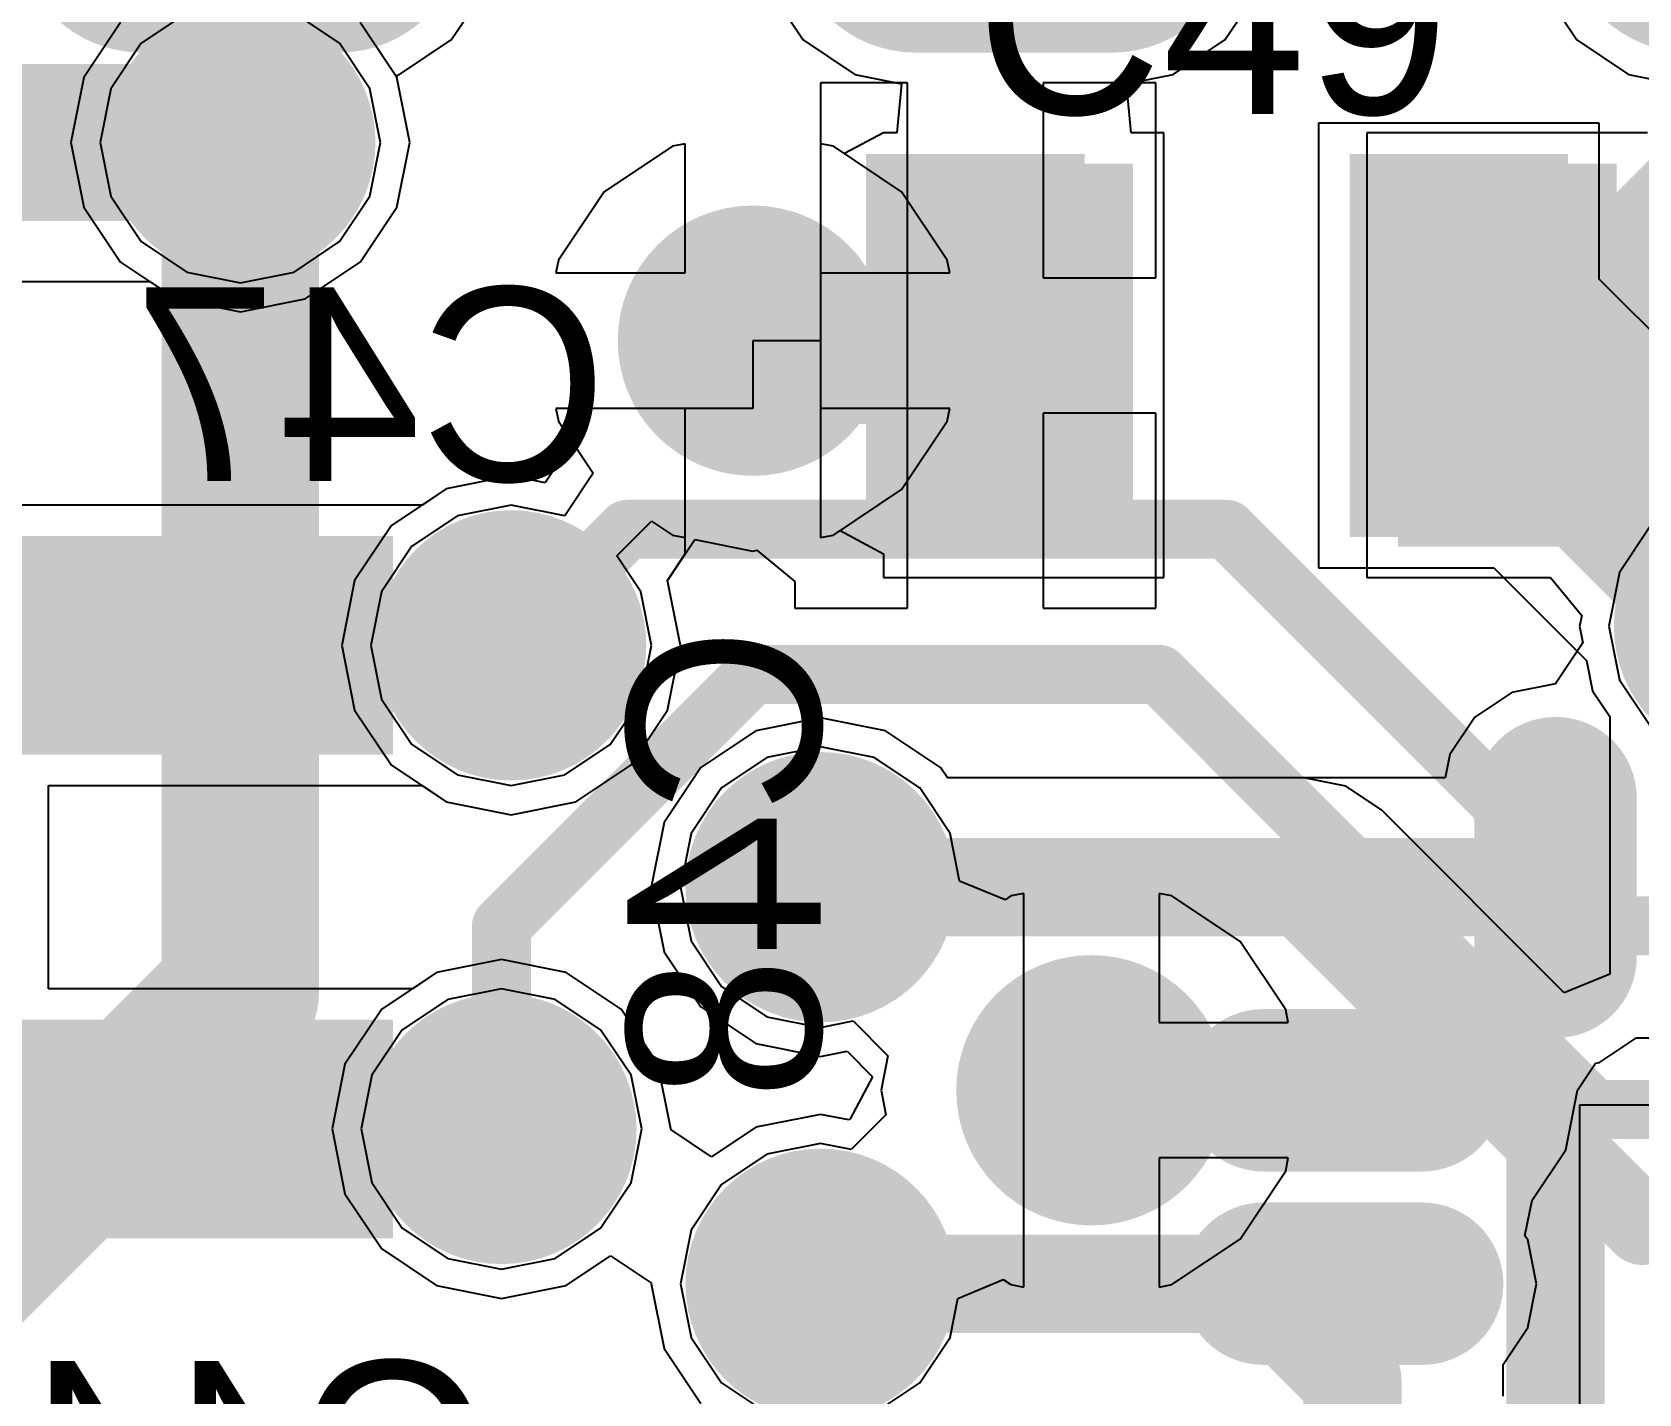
# Model space of a CAD drawing. Header units: millimetres. Extents: x 6 to 417, y 41 to 311.
# Drawn here: x 93.462 to 97.615, y 108.415 to 111.935 of the extents above; entities that cross this region are included whole.
import ezdxf

# ---------------------------------------------------------------- set-up
doc = ezdxf.new("R2010")
doc.units = ezdxf.units.MM
for name, color, linetype in [('BottomLayer', 5, 'Continuous'), ('BottomOverlay', 54, 'Continuous'), ('BottomPaste', 16, 'Continuous'), ('BottomSolder', 6, 'Continuous'), ('DrillDrawing', 1, 'Continuous'), ('KeepOutLayer', 6, 'Continuous'), ('MidLayer1', 16, 'Continuous'), ('MidLayer2', 76, 'Continuous'), ('MultiLayer', 9, 'Continuous'), ('TopLayer', 1, 'Continuous'), ('TopOverlay', 2, 'Continuous'), ('TopPaste', 8, 'Continuous'), ('TopSolder', 216, 'Continuous')]:
    doc.layers.add(name, color=color, linetype=linetype)

msp = doc.modelspace()

# ---------------------------------------------------------------- linework, layer by layer
at = {"layer": 'BottomLayer'}
for p, q in [((94.54528207999999, 111.91474696), (94.63457324, 112.04838144)), ((95.36545316, 112.04838144), (95.45474431999999, 111.91474696)), ((96.54527807999999, 111.91474696), (96.63456923999999, 112.04838144)), ((97.36546186, 112.04838144), (97.45475302, 111.91474696)), ((94.4116476, 111.8254558), (94.54528207999999, 111.91474696)), ((95.45474431999999, 111.91474696), (95.5883788, 111.8254558)), ((96.41164359999999, 111.8254558), (96.54527807999999, 111.91474696)), ((97.45475302, 111.91474696), (97.5883875, 111.8254558)), ((94.40448479999999, 111.81754116), (94.40741342, 111.82461252)), ((94.43781213999999, 111.65000022), (94.40448479999999, 111.81754116)), ((94.40741342, 111.82461252), (94.4116476, 111.8254558)), ((95.5883788, 111.8254558), (95.70937169999999, 111.80138676)), ((96.2906507, 111.80138676), (96.41164359999999, 111.8254558)), ((97.5883875, 111.8254558), (97.7460199, 111.7940995)), ((95.70937169999999, 111.80138676), (95.69692316, 111.6749989)), ((96.30309924, 111.6749989), (96.2906507, 111.80138676)), ((94.40448479999999, 111.48245674), (94.43781213999999, 111.65000022)), ((95.66250108, 111.67500144), (95.56147766, 111.62100358)), ((95.66250615999999, 111.6749989), (95.66250108, 111.67500398)), ((95.66250108, 111.67500398), (95.66250108, 111.67500144)), ((95.69692316, 111.6749989), (95.66250615999999, 111.6749989)), ((96.38749836, 111.6749989), (96.30309924, 111.6749989)), ((96.38749836, 110.52499866), (96.38749836, 111.6749989)), ((97.6374984, 111.6749989), (96.91250111999999, 111.6749989)), ((96.91250111999999, 111.6749989), (96.91250111999999, 110.52499866)), ((95.11687859999999, 111.63994944), (94.94044258, 111.52205534)), ((95.15000273999999, 111.6465382), (95.11687859999999, 111.63994944)), ((95.15000273999999, 111.31249518), (95.15000273999999, 111.6465382)), ((95.53312364, 111.63994944), (95.4999995, 111.6465382)), ((95.4999995, 111.6465382), (95.4999995, 111.1374968)), ((95.56147766, 111.62100358), (95.53312364, 111.63994944)), ((94.30958023999999, 111.34041994), (94.40448479999999, 111.48245674)), ((94.94044258, 111.52205534), (94.82254848, 111.34561932)), ((94.16754343999999, 111.24551538), (94.30958023999999, 111.34041994)), ((94.82254848, 111.34561932), (94.81595972, 111.31249518)), ((90.8750024, 111.29008476), (93.76575353999999, 111.29008476)), ((93.76575353999999, 111.29008476), (93.83245647999999, 111.24551538)), ((94.81595972, 111.31249518), (95.15000273999999, 111.31249518)), ((93.83245647999999, 111.24551538), (93.99999996, 111.21218804)), ((93.99999996, 111.21218804), (94.16754343999999, 111.24551538)), ((95.4999995, 111.1374968), (95.4999995, 110.6284554)), ((95.15000273999999, 110.96249842), (94.81595972, 110.96249842)), ((94.81595972, 110.96249842), (94.82254848, 110.92937428)), ((95.15000273999999, 110.58643872), (95.15000273999999, 110.96249842)), ((94.82254848, 110.92937428), (94.85823294, 110.87597078)), ((94.85823294, 110.87597078), (94.78767427999999, 110.77037282)), ((94.69999856, 110.78781246), (94.53245507999999, 110.75448512)), ((94.78767427999999, 110.77037282), (94.69999856, 110.78781246)), ((94.53245507999999, 110.75448512), (94.46961802, 110.71249892)), ((94.46961802, 110.71249892), (93.38473322, 110.71249892)), ((95.4999995, 110.6284554), (95.53312364, 110.63504416)), ((95.53312364, 110.63504416), (95.5504947, 110.64665196)), ((95.5504947, 110.64665196), (95.66250108, 110.58678416)), ((95.10422686, 110.51792984), (95.15000273999999, 110.58643872)), ((95.66250108, 110.58678416), (95.66250108, 110.52499866)), ((95.10448339999999, 110.51754376), (95.10422686, 110.51792984)), ((95.13781073999999, 110.35000028), (95.10448339999999, 110.51754376)), ((95.66250108, 110.52499866), (96.38749836, 110.52499866)), ((96.91250111999999, 110.52499866), (97.38695534, 110.52499866)), ((97.38695534, 110.52499866), (97.46752414, 110.42682512)), ((97.46752414, 110.42682512), (97.4621876, 110.3999951)), ((97.4621876, 110.3999951), (97.47087185999999, 110.35634012)), ((95.10448339999999, 110.1824568), (95.13781073999999, 110.35000028)), ((97.47087185999999, 110.35634012), (97.39999823999999, 110.2506812)), ((97.39999569999999, 110.25067866), (97.28684885999999, 110.22817172)), ((97.39999823999999, 110.2506812), (97.39999569999999, 110.25067866)), ((97.39999823999999, 110.2506812), (97.39999823999999, 110.2506812)), ((97.39999823999999, 110.2506812), (97.39999823999999, 110.2506812)), ((97.39999823999999, 110.2506812), (97.39999823999999, 110.2506812)), ((97.39999823999999, 110.2506812), (97.39999823999999, 110.2506812)), ((97.28684885999999, 110.22817172), (97.19092321999999, 110.16407482)), ((95.00957883999999, 110.04042), (95.10448339999999, 110.1824568)), ((95.4999995, 110.16281244), (95.33245602, 110.1294851)), ((95.66754298, 110.1294851), (95.4999995, 110.16281244)), ((97.19092321999999, 110.16407482), (97.12682631999999, 110.06814918)), ((95.33245602, 110.1294851), (95.19041922, 110.03458054)), ((95.80957977999999, 110.03458054), (95.66754298, 110.1294851)), ((94.86754203999999, 109.94551544), (95.00957883999999, 110.04042)), ((95.19041922, 110.03458054), (95.09551465999999, 109.89254374)), ((95.82772299999999, 110.00742794), (95.80957977999999, 110.03458054)), ((97.12682631999999, 110.06814918), (97.11474862, 110.00742794)), ((93.50399892, 109.46249888), (93.50399892, 109.98750164)), ((93.50399892, 109.98750164), (94.46961802, 109.98750164)), ((94.46961802, 109.98750164), (94.53245507999999, 109.94551544)), ((97.11474862, 110.00742794), (95.82772299999999, 110.00742794)), ((94.53245507999999, 109.94551544), (94.69999856, 109.9121881)), ((94.69999856, 109.9121881), (94.86754203999999, 109.94551544)), ((95.09551465999999, 109.89254374), (95.06218731999999, 109.72500026)), ((95.06218731999999, 109.72500026), (95.09551465999999, 109.55745678)), ((94.67499733999999, 109.53781242), (94.50745386, 109.50448508)), ((94.84254082, 109.50448508), (94.67499733999999, 109.53781242)), ((95.09551465999999, 109.55745678), (95.19041922, 109.41541998)), ((94.50745386, 109.50448508), (94.44461679999999, 109.46249888)), ((94.98457762, 109.40958052), (94.84254082, 109.50448508)), ((94.44461679999999, 109.46249888), (93.50399892, 109.46249888)), ((95.07948218, 109.26754372), (94.98457762, 109.40958052)), ((95.19041922, 109.41541998), (95.33245602, 109.32051542)), ((97.51315269999999, 109.27182108), (97.6090758, 109.33591798)), ((97.6090758, 109.33591798), (97.69092476, 109.33591798)), ((95.33245602, 109.32051542), (95.4999995, 109.28718808)), ((95.4999995, 109.28718808), (95.5685414, 109.3008228)), ((95.5685414, 109.3008228), (95.6343655, 109.2349987)), ((95.11280952, 109.10000024), (95.07948218, 109.26754372)), ((97.45672151999999, 109.1999975), (97.50341942, 109.2698856)), ((97.50341942, 109.2698856), (97.51315269999999, 109.27182108)), ((95.6343655, 109.2349987), (95.5760344, 109.1258676)), ((97.42614246, 109.04626654), (97.45672151999999, 109.19999242)), ((97.45672406, 109.19999496), (97.45672151999999, 109.1999975)), ((97.45672151999999, 109.19999242), (97.45672406, 109.19999496)), ((97.46249748, 106.76249666), (97.46249748, 109.16249694)), ((97.46249748, 109.16249694), (99.18749783999999, 109.16249694)), ((95.5000122, 109.13781068), (95.33246872, 109.10448334)), ((95.57320483999999, 109.1232514), (95.5000122, 109.13781068)), ((95.5760344, 109.1258676), (95.57320483999999, 109.1232514)), ((95.11254027999999, 109.09864896), (95.11280952, 109.10000024)), ((95.21813823999999, 109.0280903), (95.11254027999999, 109.09864896)), ((95.33246872, 109.10448334), (95.21813823999999, 109.0280903)), ((97.33906363999999, 108.91594168), (97.42614246, 109.04626654)), ((97.32080866, 108.82417656), (97.3390611, 108.91593914)), ((97.3390611, 108.91593914), (97.33906617999999, 108.91594168)), ((97.33906617999999, 108.91594168), (97.33906363999999, 108.91594168)), ((97.3281772, 108.81315042), (97.32080866, 108.82417656)), ((97.35068414, 108.6999985), (97.3281772, 108.81315042)), ((97.3281772, 108.58684658), (97.35068414, 108.6999985)), ((97.26408029999999, 108.49092348), (97.3281772, 108.58684658)), ((97.26408029999999, 108.40907452), (97.26408029999999, 108.49092348))]:
    msp.add_line(p, q, dxfattribs=at)
for points, const_width in [([(93.99999996, 111.65000022), (93.99999996, 113.0949986)], 0.4064), ([(90.8750024, 111.65000022), (93.99999996, 111.65000022)], 0.40600122), ([(97.27499976, 111.09998608), (98.39999877999999, 111.09998608)], 0.1524), ([(94.69999856, 110.37499642), (94.7000011, 110.37499896)], 0.1524), ([(93.90000015999999, 110.35000028), (94.69999856, 110.35000028)], 0.1524), ([(97.40000078, 109.54499554), (97.40000078, 109.95499726)], 0.27999944), ([(95.4999995, 109.72500026), (97.40000078, 109.72500026)], 0.254), ([(96.64500102, 109.1999975), (97.05500273999999, 109.1999975)], 0.27999944), ([(96.20000318, 109.1999975), (97.2750023, 109.1999975)], 0.2032), ([(97.2750023, 109.1999975), (97.62499906, 108.85000074)], 0.2032), ([(94.67499733999999, 109.12499638), (94.67499988, 109.12499892)], 0.1524), ([(91.27499906, 109.10000024), (94.67499733999999, 109.10000024)], 0.1524), ([(95.5000122, 108.6999985), (96.85000188, 108.6999985)], 0.254), ([(96.64500102, 108.6999985), (97.05500273999999, 108.6999985)], 0.27999944)]:
    msp.add_lwpolyline(points, dxfattribs=dict(at, const_width=const_width))
for points, const_width in [([(93.86029995999999, 111.65000022, 1), (94.13969996, 111.65000022, 1)], 0.2794), ([(93.89839995999999, 111.65000022, 1), (94.10159996, 111.65000022, 1)], 0.2032), ([(93.89849901999999, 111.65000022, 1), (94.10150089999999, 111.65000022, 1)], 0.20299934), ([(95.18530111999999, 111.1374968, 1), (95.46470112, 111.1374968, 1)], 0.2794), ([(97.23689976, 111.09998608, 1), (97.31309976, 111.09998608, 1)], 0.07619999999999999), ([(94.56029855999999, 110.35000028, 1), (94.83969855999999, 110.35000028, 1)], 0.2794), ([(94.66189856, 110.37499642, 1), (94.73809856, 110.37499642, 1)], 0.07619999999999999), ([(94.6619011, 110.37499896, 1), (94.7381011, 110.37499896, 1)], 0.07619999999999999), ([(93.86190015999999, 110.35000028, 1), (93.93810015999999, 110.35000028, 1)], 0.07619999999999999), ([(94.66189856, 110.35000028, 1), (94.73809856, 110.35000028, 1)], 0.07619999999999999), ([(97.33000091999999, 109.95499726, 1), (97.47000064, 109.95499726, 1)], 0.13999972), ([(95.3602995, 109.72500026, 1), (95.63969949999999, 109.72500026, 1)], 0.2794), ([(95.4364995, 109.72500026, 1), (95.56349949999999, 109.72500026, 1)], 0.127), ([(97.33650078, 109.72500026, 1), (97.46350077999999, 109.72500026, 1)], 0.127), ([(97.33000091999999, 109.54499554, 1), (97.47000064, 109.54499554, 1)], 0.13999972), ([(96.06030317999999, 109.1999975, 1), (96.33970318, 109.1999975, 1)], 0.2794), ([(94.53529734, 109.10000024, 1), (94.81469734, 109.10000024, 1)], 0.2794), ([(96.57500116, 109.1999975, 1), (96.71500087999999, 109.1999975, 1)], 0.13999972), ([(96.98500288, 109.1999975, 1), (97.12500259999999, 109.1999975, 1)], 0.13999972), ([(96.14920318, 109.1999975, 1), (96.25080317999999, 109.1999975, 1)], 0.1016), ([(97.22420229999999, 109.1999975, 1), (97.32580229999999, 109.1999975, 1)], 0.1016), ([(97.22420229999999, 109.1999975, 1), (97.32580229999999, 109.1999975, 1)], 0.1016), ([(94.63689733999999, 109.12499638, 1), (94.71309733999999, 109.12499638, 1)], 0.07619999999999999), ([(94.63689988, 109.12499892, 1), (94.71309988, 109.12499892, 1)], 0.07619999999999999), ([(94.63689733999999, 109.10000024, 1), (94.71309733999999, 109.10000024, 1)], 0.07619999999999999), ([(95.3603122, 108.6999985, 1), (95.63971219999999, 108.6999985, 1)], 0.2794), ([(97.57419906, 108.85000074, 1), (97.67579905999999, 108.85000074, 1)], 0.1016), ([(95.4365122, 108.6999985, 1), (95.56351219999999, 108.6999985, 1)], 0.127), ([(96.57500116, 108.6999985, 1), (96.71500087999999, 108.6999985, 1)], 0.13999972), ([(96.78650187999999, 108.6999985, 1), (96.91350188, 108.6999985, 1)], 0.127), ([(96.98500288, 108.6999985, 1), (97.12500259999999, 108.6999985, 1)], 0.13999972)]:
    msp.add_lwpolyline(points, format="xyb", close=True, dxfattribs=dict(at, const_width=const_width))
for points in [[(95.81250078, 110.67499836), (96.23749866, 110.67499836), (95.81250078, 111.5249992), (96.23749866, 111.5249992)], [(97.06250082, 110.67499836), (97.48749869999999, 110.67499836), (97.06250082, 111.5249992), (97.48749869999999, 111.5249992)], [(94.32500058, 110.13750134), (94.32500058, 110.56249922), (93.47499974, 110.13750134), (93.47499974, 110.56249922)], [(94.32500058, 108.8875013), (94.32500058, 109.31249918), (93.47499974, 108.8875013), (93.47499974, 109.31249918)]]:
    msp.add_solid(points, dxfattribs=at)
at = {"layer": 'BottomPaste', "const_width": 0.17999964}
for points in [[(97.40000078, 109.54499554), (97.40000078, 109.95499726)], [(96.64500102, 109.1999975), (97.05500273999999, 109.1999975)], [(96.64500102, 108.6999985), (97.05500273999999, 108.6999985)]]:
    msp.add_lwpolyline(points, dxfattribs=at)
at = {"layer": 'BottomPaste', "const_width": 0.08999982}
for points in [[(97.35500214, 109.95499726, 1), (97.44499941999999, 109.95499726, 1)], [(97.35500214, 109.54499554, 1), (97.44499941999999, 109.54499554, 1)], [(96.60000237999999, 109.1999975, 1), (96.68999966, 109.1999975, 1)], [(97.01000409999999, 109.1999975, 1), (97.10000138, 109.1999975, 1)], [(96.60000237999999, 108.6999985, 1), (96.68999966, 108.6999985, 1)], [(97.01000409999999, 108.6999985, 1), (97.10000138, 108.6999985, 1)]]:
    msp.add_lwpolyline(points, format="xyb", close=True, dxfattribs=at)
at = {"layer": 'BottomPaste'}
for points in [[(95.86250068, 110.72499826), (96.18749876, 110.72499826), (95.86250068, 111.4749993), (96.18749876, 111.4749993)], [(97.11250072, 110.72499826), (97.4374988, 110.72499826), (97.11250072, 111.4749993), (97.4374988, 111.4749993)], [(94.27500067999999, 110.18750124), (94.27500067999999, 110.51249932), (93.52499963999999, 110.18750124), (93.52499963999999, 110.51249932)], [(94.27500067999999, 108.9375012), (94.27500067999999, 109.26249928), (93.52499963999999, 108.9375012), (93.52499963999999, 109.26249928)]]:
    msp.add_solid(points, dxfattribs=at)
at = {"layer": 'BottomSolder'}
for points, const_width in [([(93.58401654, 112.20601384, 1), (93.90801386, 112.20601384, 1)], 0.32399986), ([(94.09201653999999, 112.20601384, 1), (94.41601385999999, 112.20601384, 1)], 0.32399986), ([(95.58401253999999, 112.20601384, 1), (95.90800985999999, 112.20601384, 1)], 0.32399986), ([(96.09201254, 112.20601384, 1), (96.41600985999999, 112.20601384, 1)], 0.32399986), ([(97.58402124, 112.20601384, 1), (97.90801855999999, 112.20601384, 1)], 0.32399986), ([(93.82530129999999, 111.65000022, 1), (94.17469862, 111.65000022, 1)], 0.34939986), ([(95.15030245999999, 111.1374968, 1), (95.49969978, 111.1374968, 1)], 0.34939986), ([(97.72530112, 110.3999951, 1), (98.07469843999999, 110.3999951, 1)], 0.34939986), ([(94.5252999, 110.35000028, 1), (94.87469722, 110.35000028, 1)], 0.34939986), ([(97.29500225999999, 109.95499726, 1), (97.5049993, 109.95499726, 1)], 0.20999958), ([(95.32530084, 109.72500026, 1), (95.67469815999999, 109.72500026, 1)], 0.34939986), ([(97.29500225999999, 109.54499554, 1), (97.5049993, 109.54499554, 1)], 0.20999958), ([(96.02530451999999, 109.1999975, 1), (96.37470184, 109.1999975, 1)], 0.34939986), ([(94.50029868, 109.10000024, 1), (94.849696, 109.10000024, 1)], 0.34939986), ([(96.5400025, 109.1999975, 1), (96.74999953999999, 109.1999975, 1)], 0.20999958), ([(96.95000422, 109.1999975, 1), (97.16000126, 109.1999975, 1)], 0.20999958), ([(95.32531354, 108.6999985, 1), (95.67471085999999, 108.6999985, 1)], 0.34939986), ([(96.5400025, 108.6999985, 1), (96.74999953999999, 108.6999985, 1)], 0.20999958), ([(96.95000422, 108.6999985, 1), (97.16000126, 108.6999985, 1)], 0.20999958)]:
    msp.add_lwpolyline(points, format="xyb", close=True, dxfattribs=dict(at, const_width=const_width))
at = {"layer": 'BottomSolder', "const_width": 0.41999916}
for points in [[(97.40000078, 109.54499554), (97.40000078, 109.95499726)], [(96.64500102, 109.1999975), (97.05500273999999, 109.1999975)], [(96.64500102, 108.6999985), (97.05500273999999, 108.6999985)]]:
    msp.add_lwpolyline(points, dxfattribs=at)
at = {"layer": 'BottomSolder'}
for points in [[(93.74601519999999, 114.3080137), (93.74601519999999, 111.88201398), (94.2540152, 114.3080137), (94.2540152, 111.88201398)], [(95.7460112, 114.3080137), (95.7460112, 111.88201398), (96.2540112, 114.3080137), (96.2540112, 111.88201398)], [(95.74250092, 110.6049985), (96.30749852, 110.6049985), (95.74250092, 111.59499906), (96.30749852, 111.59499906)], [(96.99250096, 110.6049985), (97.55749856, 110.6049985), (96.99250096, 111.59499906), (97.55749856, 111.59499906)], [(94.39500043999999, 110.06750148), (94.39500043999999, 110.63249908), (93.40499987999999, 110.06750148), (93.40499987999999, 110.63249908)], [(94.39500043999999, 108.81750144), (94.39500043999999, 109.38249904), (93.40499987999999, 108.81750144), (93.40499987999999, 109.38249904)]]:
    msp.add_solid(points, dxfattribs=at)
at = {"layer": 'DrillDrawing', "const_width": 0.0999998}
for points in [[(119.98573666, 98.99999758, -39.99635117031188), (119.98573666, 101.00000374)], [(119.98186824, 99.00000012, -39.98872022724051), (119.98186824, 101.0000012)]]:
    msp.add_lwpolyline(points, format="xyb", dxfattribs=at)
at = {"layer": 'DrillDrawing', "const_width": 0.1524}
for points in [[(93.92379996, 111.65000022, 1), (94.07619996, 111.65000022, 1)], [(95.24880112, 111.1374968, 1), (95.40120112, 111.1374968, 1)], [(94.62379856, 110.35000028, 1), (94.77619856, 110.35000028, 1)], [(95.4237995, 109.72500026, 1), (95.5761995, 109.72500026, 1)], [(96.12380318, 109.1999975, 1), (96.27620318, 109.1999975, 1)], [(94.59879733999999, 109.10000024, 1), (94.75119733999999, 109.10000024, 1)], [(95.4238122, 108.6999985, 1), (95.5762122, 108.6999985, 1)]]:
    msp.add_lwpolyline(points, format="xyb", close=True, dxfattribs=at)
at = {"layer": 'KeepOutLayer', "const_width": 0.0999998}
msp.add_lwpolyline([(119.98573666, 98.99999758, -39.99635117031188), (119.98573666, 101.00000374)], format="xyb", dxfattribs=at)
at = {"layer": 'MidLayer1'}
for p, q in [((93.86125245999999, 111.9849678), (93.74362506, 111.90637512)), ((94.25637486, 111.90637512), (94.13874745999999, 111.9849678)), ((93.74362506, 111.90637512), (93.66503238, 111.78874772)), ((94.33496754, 111.78874772), (94.25637486, 111.90637512)), ((93.66503238, 111.78874772), (93.63743274, 111.65000022)), ((94.36256718, 111.65000022), (94.33496754, 111.78874772)), ((93.63743274, 111.65000022), (93.66503238, 111.51125272)), ((94.33496754, 111.51125272), (94.36256718, 111.65000022)), ((95.11687859999999, 111.63994944), (94.94044258, 111.52205534)), ((95.15000273999999, 111.6465382), (95.11687859999999, 111.63994944)), ((95.15000273999999, 111.31249518), (95.15000273999999, 111.6465382)), ((95.53312364, 111.63994944), (95.4999995, 111.6465382)), ((95.4999995, 111.6465382), (95.4999995, 111.31249518)), ((95.70955966, 111.52205534), (95.53312364, 111.63994944)), ((93.66503238, 111.51125272), (93.74362506, 111.39362532)), ((94.25637486, 111.39362532), (94.33496754, 111.51125272)), ((94.94044258, 111.52205534), (94.82254848, 111.34561932)), ((95.82745376, 111.34561932), (95.70955966, 111.52205534)), ((93.74362506, 111.39362532), (93.86125245999999, 111.31503264)), ((94.13874745999999, 111.31503264), (94.25637486, 111.39362532)), ((94.82254848, 111.34561932), (94.81595972, 111.31249518)), ((95.83404252, 111.31249518), (95.82745376, 111.34561932)), ((93.86125245999999, 111.31503264), (93.99999996, 111.287433)), ((93.99999996, 111.287433), (94.13874745999999, 111.31503264)), ((94.81595972, 111.31249518), (95.15000273999999, 111.31249518)), ((95.4999995, 111.31249518), (95.83404252, 111.31249518)), ((95.15000273999999, 110.96249842), (94.81595972, 110.96249842)), ((94.81595972, 110.96249842), (94.82254848, 110.92937428)), ((95.15000273999999, 110.6284554), (95.15000273999999, 110.96249842)), ((95.83404252, 110.96249842), (95.4999995, 110.96249842)), ((95.4999995, 110.96249842), (95.4999995, 110.6284554)), ((95.82745376, 110.92937428), (95.83404252, 110.96249842)), ((94.82254848, 110.92937428), (94.91229938, 110.79505654)), ((95.70955966, 110.75293826), (95.82745376, 110.92937428)), ((94.91229938, 110.79505654), (94.83874352, 110.68496786)), ((95.53312364, 110.63504416), (95.70955966, 110.75293826)), ((94.69999856, 110.7125675), (94.56125105999999, 110.68496786)), ((94.83874352, 110.68496786), (94.69999856, 110.7125675)), ((94.56125105999999, 110.68496786), (94.44362366, 110.60637518)), ((94.97314, 110.58128252), (95.06294424, 110.67108168)), ((95.06294424, 110.67108168), (95.11687859999999, 110.63504416)), ((97.64362487999999, 110.65637), (97.56503219999999, 110.5387426)), ((95.11687859999999, 110.63504416), (95.15000273999999, 110.6284554)), ((95.4999995, 110.6284554), (95.53312364, 110.63504416)), ((94.44362366, 110.60637518), (94.36503098, 110.48874778)), ((95.03496614, 110.48874778), (94.97314, 110.58128252)), ((97.56503219999999, 110.5387426), (97.53743256, 110.3999951)), ((94.36503098, 110.48874778), (94.33743134, 110.35000028)), ((95.06256578, 110.35000028), (95.03496614, 110.48874778)), ((97.53743256, 110.3999951), (97.56503219999999, 110.2612476)), ((94.33743134, 110.35000028), (94.36503098, 110.21125278)), ((95.03496614, 110.21125278), (95.06256578, 110.35000028)), ((97.56503219999999, 110.2612476), (97.64362487999999, 110.1436202)), ((94.36503098, 110.21125278), (94.44362366, 110.09362538)), ((94.95637346, 110.09362538), (95.03496614, 110.21125278)), ((94.44362366, 110.09362538), (94.56125105999999, 110.0150327)), ((94.83874605999999, 110.0150327), (94.95637346, 110.09362538)), ((95.4999995, 110.08756748), (95.361252, 110.05996784)), ((95.638747, 110.05996784), (95.4999995, 110.08756748)), ((95.361252, 110.05996784), (95.24362459999999, 109.98137516)), ((95.7563744, 109.98137516), (95.638747, 110.05996784)), ((94.56125105999999, 110.0150327), (94.69999856, 109.98743306)), ((94.69999856, 109.98743306), (94.83874605999999, 110.0150327)), ((95.24362459999999, 109.98137516), (95.16503191999999, 109.86374776)), ((95.83496708, 109.86374776), (95.7563744, 109.98137516)), ((95.16503191999999, 109.86374776), (95.13743228, 109.72500026)), ((95.85939934, 109.7409286), (95.83496708, 109.86374776)), ((95.97673209999999, 109.69232824), (95.85939934, 109.7409286)), ((95.13743228, 109.72500026), (95.16503191999999, 109.58625276)), ((95.99188065999999, 109.70245014), (95.97673209999999, 109.69232824)), ((96.02500479999999, 109.7090389), (95.99188065999999, 109.70245014)), ((96.02500479999999, 109.1999975), (96.02500479999999, 109.7090389)), ((96.4081257, 109.70245014), (96.37500156, 109.7090389)), ((96.37500156, 109.7090389), (96.37500156, 109.37499588)), ((96.58456172, 109.58455604), (96.4081257, 109.70245014)), ((95.16503191999999, 109.58625276), (95.24362459999999, 109.46862536)), ((96.70245582, 109.40812002), (96.58456172, 109.58455604)), ((94.67499733999999, 109.46256746), (94.53624984, 109.43496782)), ((94.81374484, 109.43496782), (94.67499733999999, 109.46256746)), ((95.24362459999999, 109.46862536), (95.361252, 109.39003268)), ((94.53624984, 109.43496782), (94.41862244, 109.35637514)), ((94.93137224, 109.35637514), (94.81374484, 109.43496782)), ((96.70904458, 109.37499588), (96.70245582, 109.40812002)), ((95.361252, 109.39003268), (95.4999995, 109.36243304)), ((95.4999995, 109.36243304), (95.5841243, 109.37916656)), ((95.5841243, 109.37916656), (95.67392853999999, 109.28936486)), ((96.37500156, 109.37499588), (96.70904458, 109.37499588)), ((94.41862244, 109.35637514), (94.34002976, 109.23874774)), ((95.00996492, 109.23874774), (94.93137224, 109.35637514)), ((95.67392853999999, 109.28936486), (95.65615362, 109.1999975)), ((94.34002976, 109.23874774), (94.31243011999999, 109.10000024)), ((95.03756455999999, 109.10000024), (95.00996492, 109.23874774)), ((95.65615362, 109.1999975), (95.66874947999999, 109.13666768)), ((96.02500479999999, 108.6909561), (96.02500479999999, 109.1999975)), ((95.66874947999999, 109.13666768), (95.57894524, 109.04686344)), ((94.31243011999999, 109.10000024), (94.34002976, 108.96125274)), ((95.00996492, 108.96125274), (95.03756455999999, 109.10000024)), ((95.36126469999999, 109.03496608), (95.24363729999999, 108.9563734)), ((95.5000122, 109.06256572), (95.36126469999999, 109.03496608)), ((95.57894524, 109.04686344), (95.5000122, 109.06256572)), ((96.70904458, 109.02499912), (96.37500156, 109.02499912)), ((96.37500156, 109.02499912), (96.37500156, 108.6909561)), ((96.58456172, 108.81543896), (96.70245582, 108.99187498)), ((96.70245582, 108.99187498), (96.70904458, 109.02499912)), ((94.34002976, 108.96125274), (94.41862244, 108.84362534)), ((94.93137224, 108.84362534), (95.00996492, 108.96125274)), ((95.24363729999999, 108.9563734), (95.16504461999999, 108.838746)), ((94.41862244, 108.84362534), (94.53624984, 108.76503266)), ((94.81374484, 108.76503266), (94.93137224, 108.84362534)), ((95.16504461999999, 108.838746), (95.13744498, 108.6999985)), ((96.4081257, 108.69754486), (96.58456172, 108.81543896)), ((94.53624984, 108.76503266), (94.67499733999999, 108.73743302)), ((94.67499733999999, 108.73743302), (94.81374484, 108.76503266)), ((95.13744498, 108.6999985), (95.16504461999999, 108.561251)), ((95.85502038, 108.66199248), (95.97235314, 108.71059284)), ((95.97235314, 108.71059284), (95.99188065999999, 108.69754486)), ((95.83497978, 108.561251), (95.85502038, 108.66199248)), ((95.99188065999999, 108.69754486), (96.02500479999999, 108.6909561)), ((96.37500156, 108.6909561), (96.4081257, 108.69754486)), ((95.16504461999999, 108.561251), (95.24363729999999, 108.4436236)), ((95.7563871, 108.4436236), (95.83497978, 108.561251)), ((95.24363729999999, 108.4436236), (95.32613142, 108.3885056)), ((95.67387774, 108.38849544), (95.7563871, 108.4436236))]:
    msp.add_line(p, q, dxfattribs=at)
at = {"layer": 'MidLayer1', "const_width": 0.2794}
for points in [[(93.86029995999999, 111.65000022, 1), (94.13969996, 111.65000022, 1)], [(95.18530111999999, 111.1374968, 1), (95.46470112, 111.1374968, 1)], [(94.56029855999999, 110.35000028, 1), (94.83969855999999, 110.35000028, 1)], [(95.3602995, 109.72500026, 1), (95.63969949999999, 109.72500026, 1)], [(96.06030317999999, 109.1999975, 1), (96.33970318, 109.1999975, 1)], [(94.53529734, 109.10000024, 1), (94.81469734, 109.10000024, 1)], [(95.3603122, 108.6999985, 1), (95.63971219999999, 108.6999985, 1)]]:
    msp.add_lwpolyline(points, format="xyb", close=True, dxfattribs=at)
at = {"layer": 'MidLayer2'}
for points, const_width in [([(97.55000048, 111.2249998), (98.32500019999999, 111.99999952)], 0.4064), ([(93.99999996, 109.44964394), (93.99999996, 111.65000022)], 0.4064), ([(97.55000048, 110.7499944), (97.55000048, 111.2249998)], 0.4064), ([(97.55000048, 110.7499944), (97.89999977999999, 110.3999951)], 0.4064), ([(94.69999856, 110.35000028), (94.99999796, 110.64999968)], 0.1524), ([(94.99999796, 110.64999968), (96.55000247999999, 110.64999968)], 0.1524), ([(96.55000247999999, 110.64999968), (97.5750017, 109.62500046)], 0.1524), ([(94.67499988, 109.62500046), (95.32499858, 110.27499916)], 0.1524), ([(95.32499858, 110.27499916), (96.37500156, 110.27499916)], 0.1524), ([(96.37500156, 110.27499916), (97.50000057999999, 109.15000014)], 0.1524), ([(94.67499988, 109.10000024), (94.67499988, 109.62500046)], 0.1524), ([(97.5750017, 109.62500046), (99.02500133999999, 109.62500046)], 0.1524), ([(92.80342119999999, 108.25306518), (93.99999996, 109.44964394)], 0.4064), ([(97.50000057999999, 109.15000014), (99.40000185999999, 109.15000014)], 0.1524)]:
    msp.add_lwpolyline(points, dxfattribs=dict(at, const_width=const_width))
for points, const_width in [([(93.86029995999999, 111.65000022, 1), (94.13969996, 111.65000022, 1)], 0.2794), ([(93.89839995999999, 111.65000022, 1), (94.10159996, 111.65000022, 1)], 0.2032), ([(95.18530111999999, 111.1374968, 1), (95.46470112, 111.1374968, 1)], 0.2794), ([(97.44840047999999, 111.2249998, 1), (97.65160048, 111.2249998, 1)], 0.2032), ([(97.44840047999999, 111.2249998, 1), (97.65160048, 111.2249998, 1)], 0.2032), ([(97.44840047999999, 110.7499944, 1), (97.65160048, 110.7499944, 1)], 0.2032), ([(97.44840047999999, 110.7499944, 1), (97.65160048, 110.7499944, 1)], 0.2032), ([(94.96189796, 110.64999968, 1), (95.03809796, 110.64999968, 1)], 0.07619999999999999), ([(94.96189796, 110.64999968, 1), (95.03809796, 110.64999968, 1)], 0.07619999999999999), ([(96.51190247999999, 110.64999968, 1), (96.58810247999999, 110.64999968, 1)], 0.07619999999999999), ([(96.51190247999999, 110.64999968, 1), (96.58810247999999, 110.64999968, 1)], 0.07619999999999999), ([(94.56029855999999, 110.35000028, 1), (94.83969855999999, 110.35000028, 1)], 0.2794), ([(94.66189856, 110.35000028, 1), (94.73809856, 110.35000028, 1)], 0.07619999999999999), ([(95.28689858, 110.27499916, 1), (95.36309858, 110.27499916, 1)], 0.07619999999999999), ([(95.28689858, 110.27499916, 1), (95.36309858, 110.27499916, 1)], 0.07619999999999999), ([(96.33690156, 110.27499916, 1), (96.41310156, 110.27499916, 1)], 0.07619999999999999), ([(96.33690156, 110.27499916, 1), (96.41310156, 110.27499916, 1)], 0.07619999999999999), ([(95.3602995, 109.72500026, 1), (95.63969949999999, 109.72500026, 1)], 0.2794), ([(94.63689988, 109.62500046, 1), (94.71309988, 109.62500046, 1)], 0.07619999999999999), ([(94.63689988, 109.62500046, 1), (94.71309988, 109.62500046, 1)], 0.07619999999999999), ([(97.5369017, 109.62500046, 1), (97.6131017, 109.62500046, 1)], 0.07619999999999999), ([(97.5369017, 109.62500046, 1), (97.6131017, 109.62500046, 1)], 0.07619999999999999), ([(93.89839995999999, 109.44964394, 1), (94.10159996, 109.44964394, 1)], 0.2032), ([(93.89839995999999, 109.44964394, 1), (94.10159996, 109.44964394, 1)], 0.2032), ([(96.06030317999999, 109.1999975, 1), (96.33970318, 109.1999975, 1)], 0.2794), ([(94.53529734, 109.10000024, 1), (94.81469734, 109.10000024, 1)], 0.2794), ([(97.46190057999999, 109.15000014, 1), (97.53810057999999, 109.15000014, 1)], 0.07619999999999999), ([(97.46190057999999, 109.15000014, 1), (97.53810057999999, 109.15000014, 1)], 0.07619999999999999), ([(94.63689988, 109.10000024, 1), (94.71309988, 109.10000024, 1)], 0.07619999999999999), ([(95.3603122, 108.6999985, 1), (95.63971219999999, 108.6999985, 1)], 0.2794)]:
    msp.add_lwpolyline(points, format="xyb", close=True, dxfattribs=dict(at, const_width=const_width))
at = {"layer": 'MultiLayer', "const_width": 0.2794}
for points in [[(93.86029995999999, 111.65000022, 1), (94.13969996, 111.65000022, 1)], [(95.18530111999999, 111.1374968, 1), (95.46470112, 111.1374968, 1)], [(94.56029855999999, 110.35000028, 1), (94.83969855999999, 110.35000028, 1)], [(95.3602995, 109.72500026, 1), (95.63969949999999, 109.72500026, 1)], [(96.06030317999999, 109.1999975, 1), (96.33970318, 109.1999975, 1)], [(94.53529734, 109.10000024, 1), (94.81469734, 109.10000024, 1)], [(95.3603122, 108.6999985, 1), (95.63971219999999, 108.6999985, 1)]]:
    msp.add_lwpolyline(points, format="xyb", close=True, dxfattribs=at)
at = {"layer": 'TopLayer'}
for p, q in [((93.69041967999999, 111.9595805), (93.59551512, 111.8175437)), ((94.40448479999999, 111.8175437), (94.30958023999999, 111.9595805)), ((93.59551512, 111.8175437), (93.56218777999999, 111.65000022)), ((94.43781213999999, 111.65000022), (94.40448479999999, 111.8175437)), ((95.72500285999999, 111.80400042), (95.4999995, 111.80400042)), ((95.4999995, 111.80400042), (95.4999995, 111.1374968)), ((95.72500285999999, 111.125), (95.72500285999999, 111.80400042)), ((96.36650017999999, 111.80400042), (96.07499962, 111.80400042)), ((96.07499962, 111.80400042), (96.07499962, 111.29999838)), ((96.36650017999999, 111.29999838), (96.36650017999999, 111.80400042)), ((97.51249992, 111.70000012), (96.78750264, 111.70000012)), ((96.78750264, 111.70000012), (96.78750264, 110.54999988)), ((97.51249992, 111.2967802), (97.51249992, 111.70000012)), ((93.56218777999999, 111.65000022), (93.59551512, 111.48245674)), ((94.40448479999999, 111.48245674), (94.43781213999999, 111.65000022)), ((95.11687859999999, 111.63994944), (94.94044258, 111.52205534)), ((95.15000273999999, 111.6465382), (95.11687859999999, 111.63994944)), ((95.15000273999999, 111.31249518), (95.15000273999999, 111.6465382)), ((93.59551512, 111.48245674), (93.69041967999999, 111.34041994)), ((94.30958023999999, 111.34041994), (94.40448479999999, 111.48245674)), ((94.94044258, 111.52205534), (94.82254848, 111.34561932)), ((93.69041967999999, 111.34041994), (93.83245647999999, 111.24551538)), ((94.16754343999999, 111.24551538), (94.30958023999999, 111.34041994)), ((94.82254848, 111.34561932), (94.81595972, 111.31249518)), ((94.81595972, 111.31249518), (95.15000273999999, 111.31249518)), ((96.07499962, 111.29999838), (96.36650017999999, 111.29999838)), ((97.87029955999999, 110.93898056), (97.51249992, 111.2967802)), ((93.83245647999999, 111.24551538), (93.99999996, 111.21218804)), ((93.99999996, 111.21218804), (94.16754343999999, 111.24551538)), ((95.4999995, 111.1374968), (95.32500112, 111.1374968)), ((95.32500112, 111.1374968), (95.32500112, 110.96249842)), ((95.72500285999999, 110.44599958), (95.72500285999999, 111.125)), ((95.32500112, 110.96249842), (94.81595972, 110.96249842)), ((94.81595972, 110.96249842), (94.82254848, 110.92937428)), ((96.36650017999999, 110.95000162), (96.07499962, 110.95000162)), ((96.07499962, 110.95000162), (96.07499962, 110.44599958)), ((96.36650017999999, 110.44599958), (96.36650017999999, 110.95000162)), ((94.82254848, 110.92937428), (94.85823294, 110.87597078)), ((94.85823294, 110.87597078), (94.78767427999999, 110.77037282)), ((94.69999856, 110.78781246), (94.53245507999999, 110.75448512)), ((94.78767427999999, 110.77037282), (94.69999856, 110.78781246)), ((94.53245507999999, 110.75448512), (94.39041827999999, 110.65958056)), ((94.39041827999999, 110.65958056), (94.29551371999999, 110.51754376)), ((95.10422686, 110.51792984), (95.17478552, 110.62352526)), ((95.17478552, 110.62352526), (95.32500112, 110.59364724)), ((95.32500112, 110.59364724), (95.33532876, 110.5957021)), ((95.33532876, 110.5957021), (95.4335023, 110.5151333)), ((96.78750264, 110.54999988), (97.24070976, 110.54999988)), ((97.24070976, 110.54999988), (97.47993457999999, 110.31077506)), ((94.29551371999999, 110.51754376), (94.26218637999999, 110.35000028)), ((95.10448339999999, 110.51754376), (95.10422686, 110.51792984)), ((95.13781073999999, 110.35000028), (95.10448339999999, 110.51754376)), ((95.4335023, 110.5151333), (95.4335023, 110.44599958)), ((95.4335023, 110.44599958), (95.72500285999999, 110.44599958)), ((96.07499962, 110.44599958), (96.36650017999999, 110.44599958)), ((94.26218637999999, 110.35000028), (94.29551371999999, 110.1824568)), ((95.10448339999999, 110.1824568), (95.13781073999999, 110.35000028)), ((97.47993457999999, 110.31077506), (97.49551493999999, 110.23245162)), ((97.49551493999999, 110.23245162), (97.53988111999999, 110.16605094)), ((94.29551371999999, 110.1824568), (94.39041827999999, 110.04042)), ((95.00957883999999, 110.04042), (95.10448339999999, 110.1824568)), ((95.4999995, 110.16281244), (95.33245602, 110.1294851)), ((95.66754298, 110.1294851), (95.4999995, 110.16281244)), ((97.53988111999999, 110.16605094), (97.53988111999999, 109.5004668)), ((95.33245602, 110.1294851), (95.19041922, 110.03458054)), ((95.80957977999999, 110.03458054), (95.66754298, 110.1294851)), ((94.39041827999999, 110.04042), (94.53245507999999, 109.94551544)), ((94.86754203999999, 109.94551544), (95.00957883999999, 110.04042)), ((95.19041922, 110.03458054), (95.09551465999999, 109.89254374)), ((95.82772299999999, 110.00742794), (95.80957977999999, 110.03458054)), ((96.74998683999999, 110.00742794), (95.82772299999999, 110.00742794)), ((96.74999953999999, 110.00743048), (96.74998683999999, 110.00742794)), ((96.85808162, 109.98592938), (96.74999953999999, 110.00743048)), ((94.53245507999999, 109.94551544), (94.69999856, 109.9121881)), ((94.69999856, 109.9121881), (94.86754203999999, 109.94551544)), ((96.94970703999999, 109.92470776), (96.85808162, 109.98592938)), ((97.42254836, 109.45186644), (96.94970703999999, 109.92470776)), ((95.09551465999999, 109.89254374), (95.06218731999999, 109.72500026)), ((95.06218731999999, 109.72500026), (95.09551465999999, 109.55745678)), ((94.67499733999999, 109.53781242), (94.50745386, 109.50448508)), ((94.84254082, 109.50448508), (94.67499733999999, 109.53781242)), ((95.09551465999999, 109.55745678), (95.19041922, 109.41541998)), ((94.50745386, 109.50448508), (94.36541706, 109.40958052)), ((94.98457762, 109.40958052), (94.84254082, 109.50448508)), ((97.53988111999999, 109.5004668), (97.42254836, 109.45186644)), ((94.36541706, 109.40958052), (94.2705125, 109.26754372)), ((95.07948218, 109.26754372), (94.98457762, 109.40958052)), ((95.19041922, 109.41541998), (95.33245602, 109.32051542)), ((95.33245602, 109.32051542), (95.4999995, 109.28718808)), ((95.4999995, 109.28718808), (95.5685414, 109.3008228)), ((95.5685414, 109.3008228), (95.6343655, 109.2349987)), ((94.2705125, 109.26754372), (94.23718516, 109.10000024)), ((95.11280952, 109.10000024), (95.07948218, 109.26754372)), ((95.6343655, 109.2349987), (95.5760344, 109.1258676)), ((95.5000122, 109.13781068), (95.33246872, 109.10448334)), ((95.57320483999999, 109.1232514), (95.5000122, 109.13781068)), ((95.5760344, 109.1258676), (95.57320483999999, 109.1232514)), ((94.23718516, 109.10000024), (94.2705125, 108.93245676)), ((95.11254027999999, 109.09864896), (95.11280952, 109.10000024)), ((95.21813823999999, 109.0280903), (95.11254027999999, 109.09864896)), ((95.33246872, 109.10448334), (95.21813823999999, 109.0280903)), ((94.2705125, 108.93245676), (94.36541706, 108.79041996)), ((94.36541706, 108.79041996), (94.50745386, 108.6955154)), ((94.84254082, 108.6955154), (94.95687129999999, 108.77190844)), ((94.95687129999999, 108.77190844), (95.06246926, 108.70134978)), ((95.06246926, 108.70134978), (95.06220001999999, 108.6999985)), ((95.06220001999999, 108.6999985), (95.09552735999999, 108.53245502)), ((94.50745386, 108.6955154), (94.67499733999999, 108.66218806)), ((94.67499733999999, 108.66218806), (94.84254082, 108.6955154)), ((95.09552735999999, 108.53245502), (95.19043192, 108.39041822))]:
    msp.add_line(p, q, dxfattribs=at)
for points, const_width in [([(93.86029995999999, 111.65000022, 1), (94.13969996, 111.65000022, 1)], 0.2794), ([(95.18530111999999, 111.1374968, 1), (95.46470112, 111.1374968, 1)], 0.2794), ([(95.22340111999999, 111.12499238, 1), (95.42660112, 111.12499238, 1)], 0.2032), ([(95.79840123999999, 111.125, 1), (96.00160124, 111.125, 1)], 0.2032), ([(97.06089808, 111.1374968, 1), (97.26409808, 111.1374968, 1)], 0.2032), ([(94.56029855999999, 110.35000028, 1), (94.83969855999999, 110.35000028, 1)], 0.2794), ([(95.3602995, 109.72500026, 1), (95.63969949999999, 109.72500026, 1)], 0.2794), ([(95.4364995, 109.72500026, 1), (95.56349949999999, 109.72500026, 1)], 0.127), ([(96.68649954, 109.72500026, 1), (96.81349954, 109.72500026, 1)], 0.127), ([(96.68649954, 109.72500026, 1), (96.81349954, 109.72500026, 1)], 0.127), ([(96.06030317999999, 109.1999975, 1), (96.33970318, 109.1999975, 1)], 0.2794), ([(94.53529734, 109.10000024, 1), (94.81469734, 109.10000024, 1)], 0.2794), ([(97.33650078, 109.07499902, 1), (97.46350077999999, 109.07499902, 1)], 0.127), ([(97.33650078, 109.07499902, 1), (97.46350077999999, 109.07499902, 1)], 0.127), ([(95.3603122, 108.6999985, 1), (95.63971219999999, 108.6999985, 1)], 0.2794), ([(95.4365122, 108.6999985, 1), (95.56351219999999, 108.6999985, 1)], 0.127), ([(96.56150106, 108.6999985, 1), (96.68850106, 108.6999985, 1)], 0.127), ([(96.56150106, 108.6999985, 1), (96.68850106, 108.6999985, 1)], 0.127), ([(96.81150056, 108.449999, 1), (96.93850056, 108.449999, 1)], 0.127), ([(96.81150056, 108.449999, 1), (96.93850056, 108.449999, 1)], 0.127)]:
    msp.add_lwpolyline(points, format="xyb", close=True, dxfattribs=dict(at, const_width=const_width))
for points, const_width in [([(95.32500112, 111.12499238), (95.90000124, 111.125)], 0.4064), ([(97.16249807999999, 111.1374968), (97.89999977999999, 110.3999951)], 0.4064), ([(95.4999995, 109.72500026), (96.74999953999999, 109.72500026)], 0.254), ([(96.74999953999999, 109.72500026), (97.40000078, 109.07499902)], 0.254), ([(97.40000078, 106.29800686), (97.40000078, 109.07499902)], 0.254), ([(95.5000122, 108.6999985), (96.62500105999999, 108.6999985)], 0.254), ([(96.62500105999999, 108.6999985), (96.87500055999999, 108.449999)], 0.254), ([(96.87500055999999, 106.47299762), (96.87500055999999, 108.449999)], 0.254)]:
    msp.add_lwpolyline(points, dxfattribs=dict(at, const_width=const_width))
for points in [[(95.68750229999999, 110.69999958), (96.11250018, 110.69999958), (95.68750229999999, 111.55000042), (96.11250018, 111.55000042)], [(96.93750234, 110.69999958), (97.36250022, 110.69999958), (96.93750234, 111.55000042), (97.36250022, 111.55000042)]]:
    msp.add_solid(points, dxfattribs=at)
at = {"layer": 'TopPaste'}
for points in [[(95.7375022, 110.74999948), (96.06250028, 110.74999948), (95.7375022, 111.50000052), (96.06250028, 111.50000052)], [(96.98750224, 110.74999948), (97.31250032, 110.74999948), (96.98750224, 111.50000052), (97.31250032, 111.50000052)]]:
    msp.add_solid(points, dxfattribs=at)
at = {"layer": 'TopSolder'}
for points in [[(95.61750244, 110.62999972), (96.18250004, 110.62999972), (95.61750244, 111.62000028), (96.18250004, 111.62000028)], [(96.86750248, 110.62999972), (97.43250008, 110.62999972), (96.86750248, 111.62000028), (97.43250008, 111.62000028)]]:
    msp.add_solid(points, dxfattribs=at)

# ---------------------------------------------------------------- texts
at = {"layer": 'BottomOverlay', "text_generation_flag": 2}
for s, rotation, p in [('C47', 360, (94.9500006, 110.7750007)), ('C48', 90, (95.4999995, 110.40000018)), ('C44', 360, (94.65214496, 107.9999999))]:
    msp.add_text(s, height=0.499999, rotation=rotation, dxfattribs=at).set_placement(p)
at = {"layer": 'TopOverlay'}
msp.add_text('C49', height=0.499999, rotation=360, dxfattribs=at).set_placement((95.90000124, 111.72351798))

doc.saveas('drawing.dxf')
